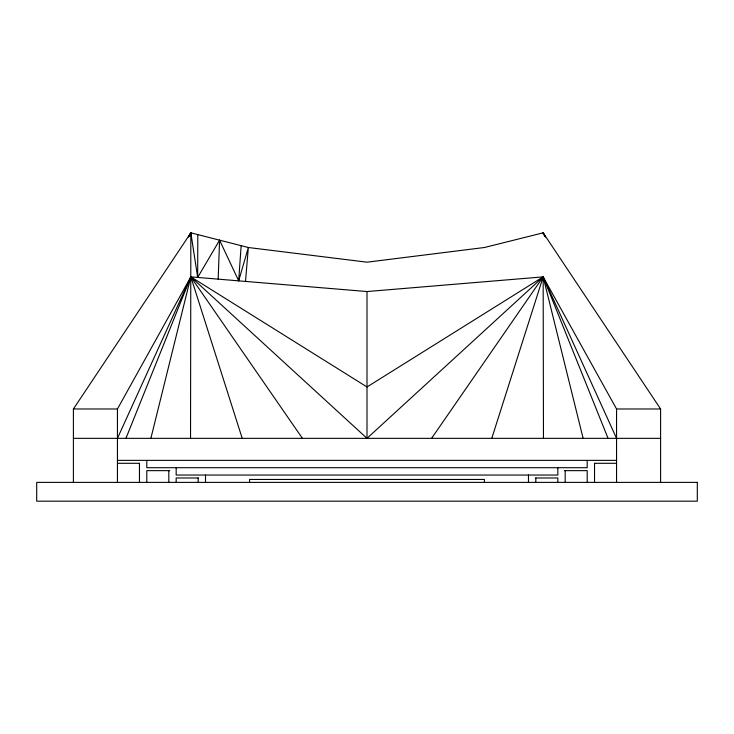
<?xml version="1.0" encoding="UTF-8"?>
<svg xmlns="http://www.w3.org/2000/svg" width="734" height="734" viewBox="0 0 734 734"><rect width="100%" height="100%" fill="white"/><g stroke="black" fill="none" stroke-linecap="round" stroke-linejoin="round"><path stroke-width="1.1" d="M190.537 438.345L190.84 232.825L248.34 247.505L367 262.185L484.44 247.505L543.16 232.825L660.6 408.985L660.6 482.385M245.514 281.425L248.34 247.505L238.678 280.847L219.585 240.165L197.675 277.434L197.795 234.605M218.172 279.14L219.585 240.165M238.678 280.847L241.147 245.67M150.874 438.345L190.84 276.865L367 291.545L543.16 276.865L616.56 408.985L616.56 482.385M491.78 438.345L543.16 276.865L616.56 438.345M190.023 234.963L190.84 232.825L197.675 277.434M125.945 438.345L190.84 276.865L367 386.965L543.16 276.865L608.055 438.345M117.44 438.345L190.84 276.865L367 438.345L543.16 276.865L583.126 438.345M188.721 236.871L190.84 232.825L73.4 408.985L73.4 482.385M117.44 482.385L117.44 408.985L190.84 276.865L302.408 438.345M188.574 236.798L190.84 232.825M431.592 438.345L543.16 276.865L543.463 438.345M73.4 408.985L117.44 408.985M616.56 408.985L660.6 408.985M73.4 438.345L660.6 438.345M117.44 460.365L616.56 460.365M117.44 463.301L139.543 463.301M594.457 463.301L616.56 463.301M169.701 470.641L146.8 470.641L146.8 482.385M564.299 470.641L587.2 470.641L587.2 482.385M198.363 477.981L176.16 477.981L176.16 482.385M535.636 477.981L557.84 477.981L557.84 482.385M543.977 234.963L543.16 232.825L545.426 236.798M543.16 232.825L545.279 236.871M190.84 276.865L242.22 438.345M594.54 463.301L594.54 482.385M587.2 460.365L587.2 467.705L146.8 467.705L146.8 460.365M565.18 470.641L565.18 482.385M557.84 467.705L557.84 475.045L176.16 475.045L176.16 467.705M535.82 477.981L535.82 482.385M528.48 475.045L528.48 482.385M484.44 482.385L484.44 479.449L249.56 479.449L249.56 482.385M367 291.545L367 438.345M205.52 475.045L205.52 482.385M198.18 477.981L198.18 482.385M168.82 470.641L168.82 482.385M139.46 463.301L139.46 482.385M697.3 482.385L36.7 482.385L36.7 501.175L697.3 501.175L697.3 482.385"/></g></svg>
